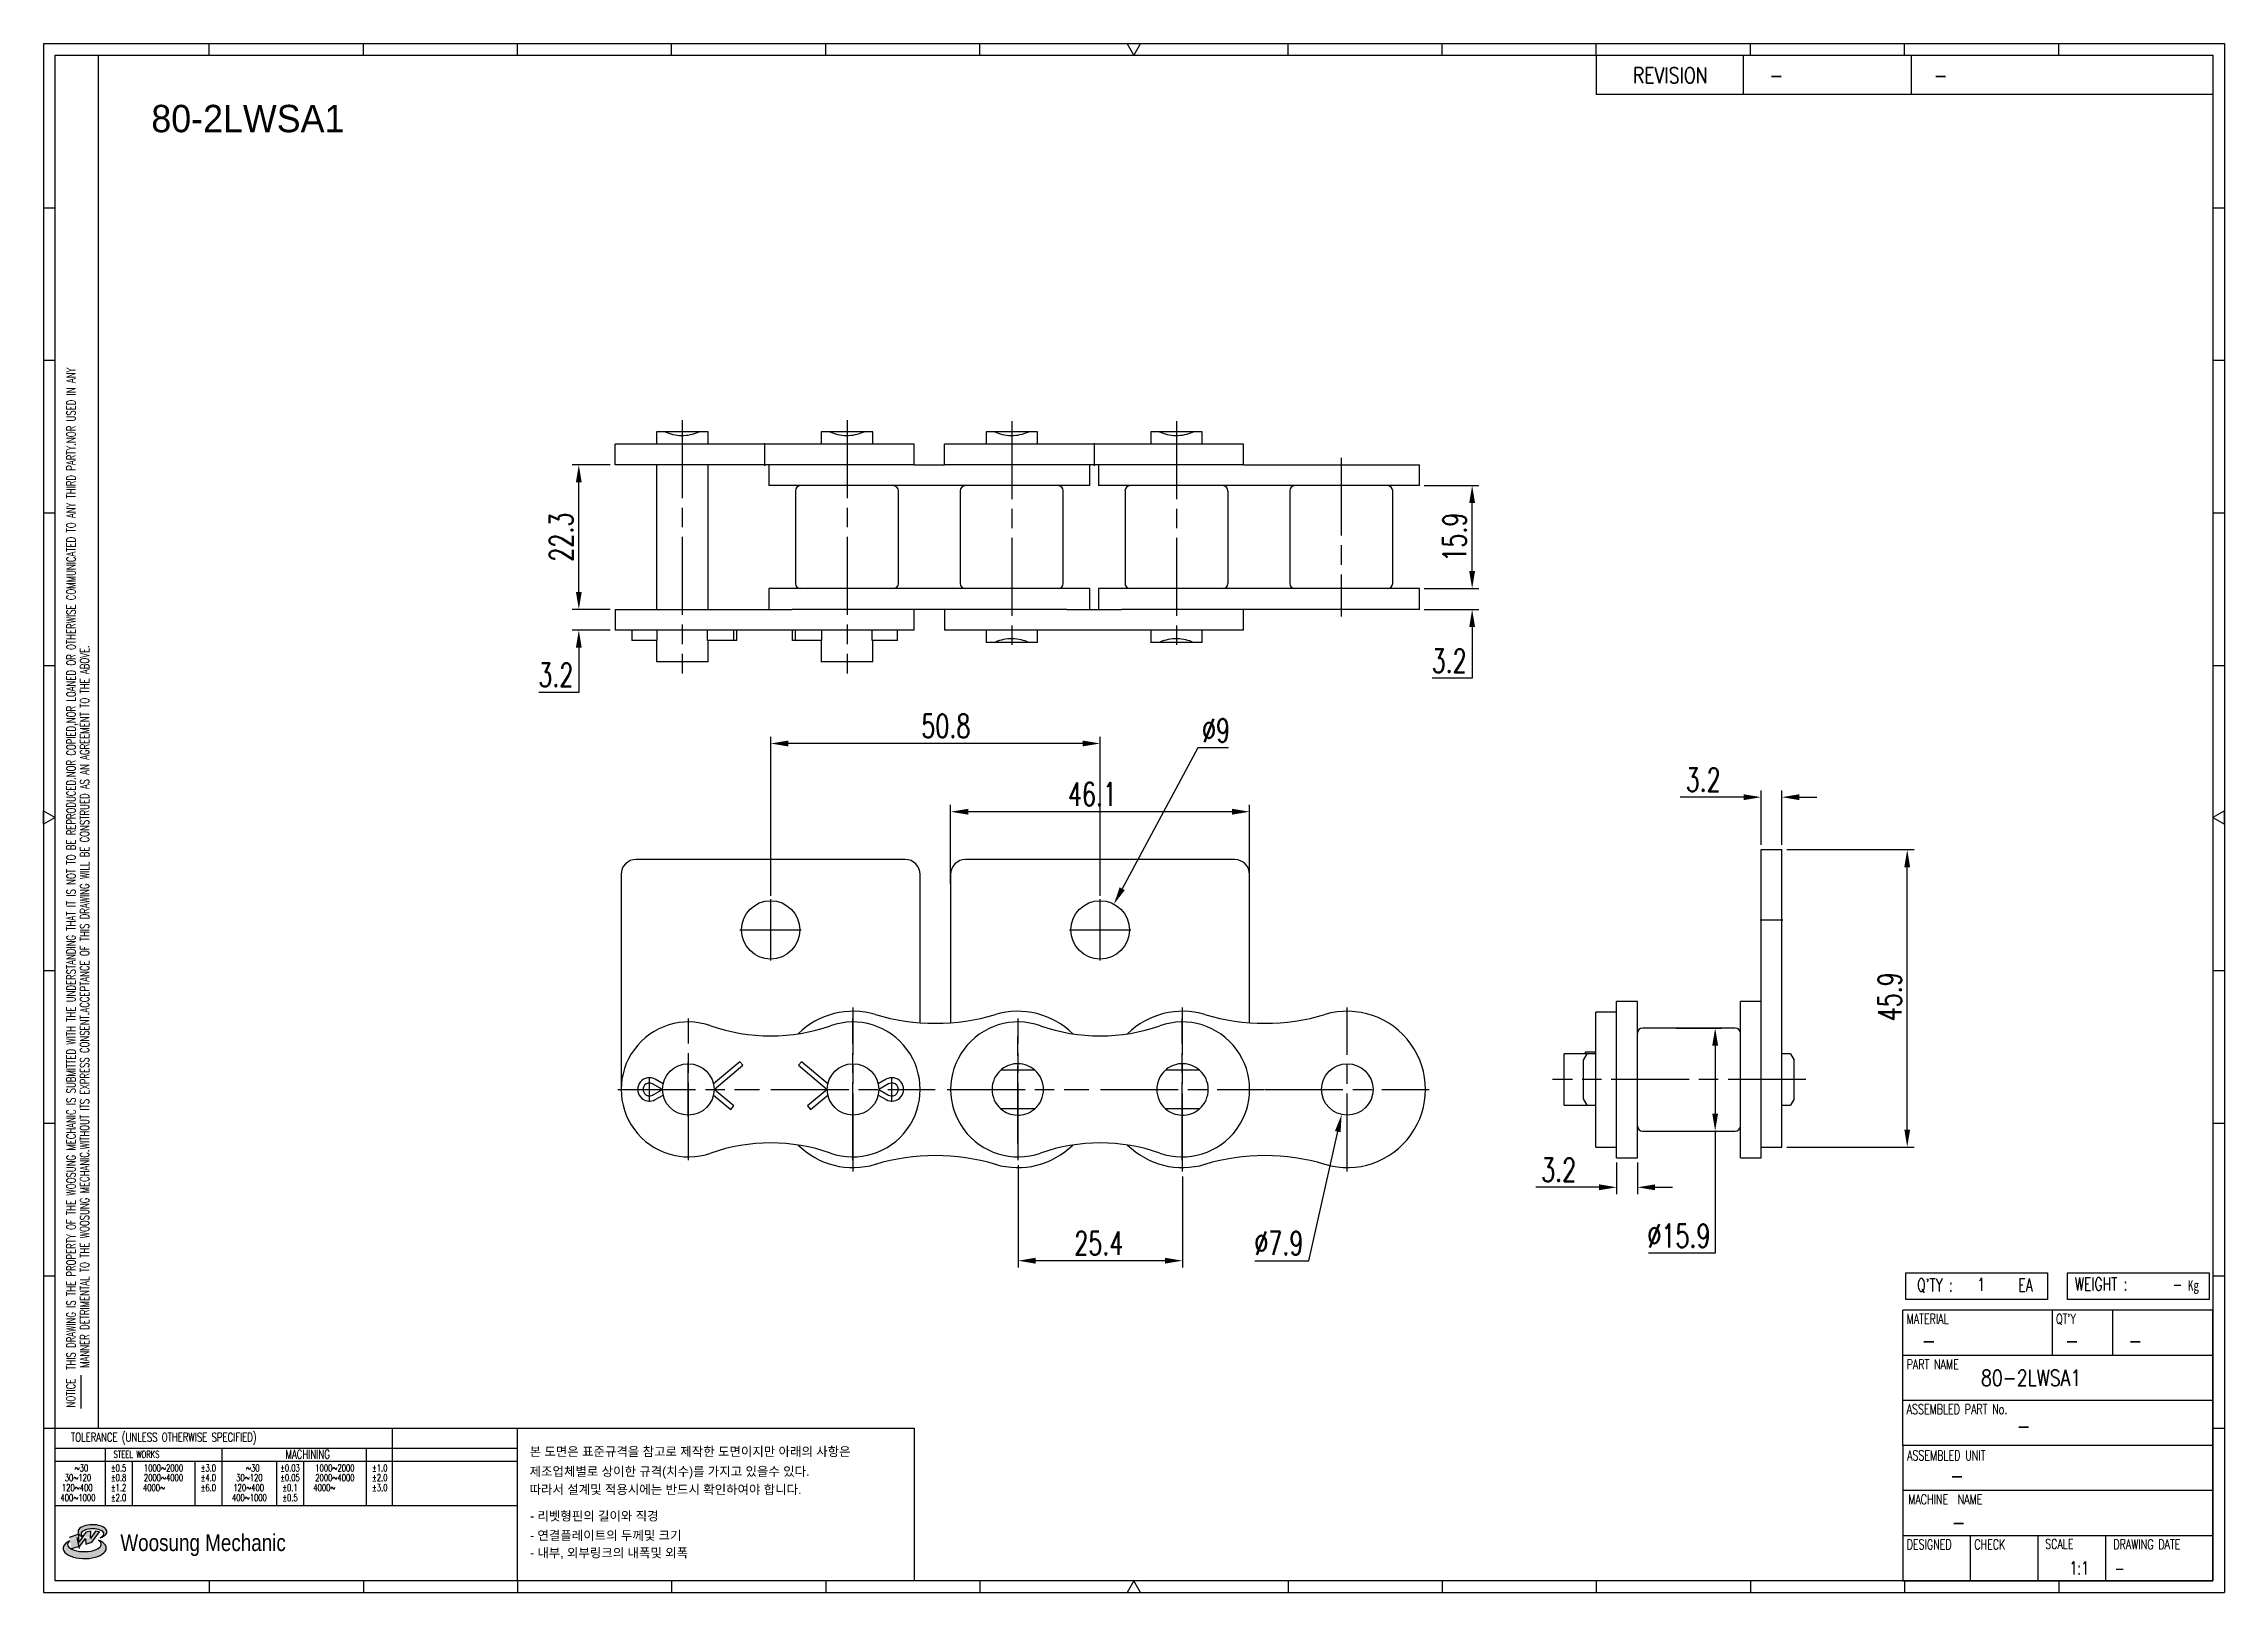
# Model space of a CAD drawing. Header units: millimetres. Extents: x 1209 to 1546, y 59 to 298.
import ezdxf
from ezdxf.enums import TextEntityAlignment as Align

# ---------------------------------------------------------------- set-up
doc = ezdxf.new("R2010")
doc.units = ezdxf.units.MM
doc.linetypes.add('AM_ISO08W050', pattern=[18, 12, -1.5, 3, -1.5])
doc.layers.get('Defpoints').update_dxf_attribs({"color": 80})
doc.layers.add('CL1', color=140, linetype='AM_ISO08W050', lineweight=25)
for name, color, linetype in [('S-DIM', 7, 'Continuous'), ('TITLE', 7, 'Continuous'), ('도면레이아웃', 7, 'Continuous')]:
    doc.layers.add(name, color=color, linetype=linetype)
doc.styles.add('HAN', font='ROMANS.shx', dxfattribs={"width": 0.7, "bigfont": 'whgtxt.shx'})
doc.styles.add('HKD_ST2', font='romans.shx', dxfattribs={"width": 0.7, "height": 4, "bigfont": '@extfont2.shx'})
doc.styles.add('HSG', font='SIMPLEX.shx', dxfattribs={"width": 0.7, "bigfont": 'HSG.shx'})
doc.styles.add('MtXpl_', font='Gulim.ttf')
doc.styles.add('SLDTEXTSTYLE4', font='arial.ttf', dxfattribs={"width": 0.8})
doc.dimstyles.new('AP1.5', dxfattribs={"dimscale": 1.5, "dimtxt": 2.4, "dimasz": 1.8, "dimexe": 0.7, "dimexo": 0.5, "dimgap": 0.6, "dimtad": 1, "dimtoh": 1, "dimdec": 1, "dimrnd": 0.01, "dimzin": 9, "dimdsep": 46, "dimtxsty": 'HSG', "dimcen": 0, "dimclrd": 251, "dimclre": 251, "dimclrt": 60, "dimazin": 2, "dimtp": 1, "dimtm": 1, "dimtfac": 0.5, "dimtdec": 1, "dimtofl": 0, "dimtmove": 0, "dimatfit": 3, "dimfxl": 0, "dimtvp": 1, "dimtolj": 2, "dimlwd": -1, "dimlwe": -1, "dimarcsym": 0})

# ---------------------------------------------------------------- blocks, each defined once
blk = doc.blocks.new('MAST')
at = {"layer": '도면레이아웃'}
h = blk.add_hatch(color=10, dxfattribs=at)
h.paths.add_polyline_path([(1.544, 35.177), (1.554, 34.966), (1.779, 35.034), (2.054, 35.422), (1.908, 35.446), (1.728, 35.167), (1.741, 35.439), (1.547, 35.405), (1.292, 35.041), (1.295, 35.33), (0.943, 35.208), (1.03, 34.8), (1.336, 34.885)])
edge = h.paths.add_edge_path()
edge.add_ellipse((1.795, 35.421), major_axis=(-0.53, 0), ratio=0.487785, start_angle=122.36065, end_angle=403.39574)
edge.add_line((1.411, 35.244), (1.419, 35.261))
edge.add_ellipse((1.798, 35.344), major_axis=(-0.423, 0), ratio=0.444396, start_angle=131.58977, end_angle=386.19408, ccw=False)
edge = h.paths.add_edge_path()
edge.add_ellipse((1.512, 34.815), major_axis=(-0.793, 0), ratio=0.480113, start_angle=314.67633, end_angle=590.85213)
edge.add_ellipse((1.501, 34.958), major_axis=(-0.62, 0), ratio=0.43311, start_angle=331.7024, end_angle=574.42495, ccw=False)
at = {"color": 140}
for p, q in [((0, 90.118), (80.15, 90.118)), ((0, 90.118), (0, 33.191)), ((80.15, 90.118), (80.15, 33.191)), ((57.068, 89.693), (57.068, 88.246)), ((62.47, 89.693), (62.47, 88.246)), ((68.635, 89.693), (68.635, 88.246)), ((79.725, 88.246), (57.068, 88.246)), ((68.449, 43.961), (68.449, 44.936)), ((68.449, 44.936), (73.654, 44.936)), ((73.654, 44.936), (73.654, 43.961)), ((74.39, 43.961), (74.39, 44.936)), ((74.39, 44.936), (79.595, 44.936)), ((79.595, 44.936), (79.595, 43.961)), ((68.336, 38.59), (68.336, 43.563)), ((79.725, 43.563), (68.336, 43.563)), ((73.654, 43.961), (68.449, 43.961)), ((73.827, 43.563), (73.827, 41.905)), ((79.595, 43.961), (74.39, 43.961)), ((76.037, 43.563), (76.037, 41.905)), ((79.725, 38.59), (79.725, 43.563)), ((79.725, 41.905), (68.336, 41.905)), ((79.725, 40.248), (68.336, 40.248)), ((68.336, 38.59), (68.336, 33.616)), ((79.725, 38.59), (68.336, 38.59)), ((79.725, 33.616), (79.725, 38.59)), ((79.725, 36.932), (68.336, 36.932)), ((79.725, 35.274), (68.336, 35.274)), ((70.822, 33.616), (70.822, 35.274)), ((73.309, 33.616), (73.309, 35.274)), ((75.796, 33.616), (75.796, 35.274)), ((0, 33.191), (80.15, 33.191)), ((68.336, 33.616), (79.725, 33.616))]:
    blk.add_line(p, q, dxfattribs=at)
for p, q in [((6.089, 89.693), (6.089, 90.118)), ((11.753, 89.693), (11.753, 90.118)), ((17.418, 89.693), (17.418, 90.118)), ((23.082, 89.693), (23.082, 90.118)), ((28.746, 89.693), (28.746, 90.118)), ((34.411, 89.693), (34.411, 90.118)), ((45.739, 89.693), (45.739, 90.118)), ((51.404, 89.693), (51.404, 90.118)), ((57.068, 89.693), (57.068, 90.118)), ((62.732, 89.693), (62.732, 90.118)), ((68.397, 89.693), (68.397, 90.118)), ((74.061, 89.693), (74.061, 90.118)), ((0, 84.085), (0.425, 84.085)), ((79.725, 84.085), (80.15, 84.085)), ((0, 78.478), (0.425, 78.478)), ((79.725, 78.478), (80.15, 78.478)), ((0, 72.87), (0.425, 72.87)), ((79.725, 72.87), (80.15, 72.87)), ((0, 67.262), (0.425, 67.262)), ((79.725, 67.262), (80.15, 67.262)), ((0, 56.047), (0.425, 56.047)), ((79.725, 56.047), (80.15, 56.047)), ((0, 50.439), (0.425, 50.439)), ((79.725, 50.439), (80.15, 50.439)), ((0, 44.832), (0.425, 44.832)), ((79.725, 44.832), (80.15, 44.832)), ((1.377, 39.947), (1.377, 41.174)), ((0, 39.224), (0.425, 39.224)), ((79.725, 39.224), (80.15, 39.224)), ((6.089, 33.616), (6.089, 33.191)), ((11.753, 33.616), (11.753, 33.191)), ((17.418, 33.616), (17.418, 33.191)), ((23.082, 33.616), (23.082, 33.191)), ((28.746, 33.616), (28.746, 33.191)), ((34.411, 33.616), (34.411, 33.191)), ((45.739, 33.616), (45.739, 33.191)), ((51.404, 33.616), (51.404, 33.191)), ((57.068, 33.616), (57.068, 33.191)), ((62.732, 33.616), (62.732, 33.191)), ((68.397, 33.616), (68.397, 33.191)), ((74.061, 33.616), (74.061, 33.191))]:
    blk.add_line(p, q)
at = {"color": 2}
for p, q in [((2.017, 39.224), (2.017, 89.693)), ((0.425, 39.224), (17.418, 39.224)), ((0.425, 38.487), (17.418, 38.487)), ((2.257, 38.487), (2.257, 36.382)), ((6.557, 38.5), (6.557, 36.382)), ((11.857, 38.487), (11.857, 36.382)), ((12.816, 39.224), (12.816, 36.382)), ((17.418, 33.616), (17.418, 39.224)), ((0.425, 38.012), (17.418, 38.012)), ((3.257, 38.012), (3.257, 36.382)), ((5.557, 38.012), (5.557, 36.382)), ((8.557, 38.012), (8.557, 36.382)), ((9.557, 38.026), (9.557, 36.382)), ((0.425, 36.382), (17.418, 36.382))]:
    blk.add_line(p, q, dxfattribs=at)
for points in [[(40.075, 89.693), (39.83, 90.118), (40.32, 90.118)], [(0.425, 61.679), (0, 61.433), (0, 61.924)], [(79.725, 61.679), (80.15, 61.433), (80.15, 61.924)], [(40.075, 33.616), (39.83, 33.191), (40.32, 33.191)]]:
    blk.add_lwpolyline(points, close=True)
at = {"color": 140}
blk.add_lwpolyline([(0.425, 89.693), (79.725, 89.693), (79.725, 33.616), (0.425, 33.616)], close=True, dxfattribs=at)
at = {"layer": '도면레이아웃'}
for p, q in [((1.295, 35.33), (0.943, 35.208)), ((1.547, 35.405), (1.292, 35.041)), ((1.292, 35.041), (1.295, 35.33)), ((1.741, 35.439), (1.547, 35.405)), ((1.908, 35.446), (1.728, 35.167)), ((1.728, 35.167), (1.741, 35.439)), ((1.779, 35.034), (2.054, 35.422)), ((2.054, 35.422), (1.908, 35.446)), ((1.03, 34.8), (1.336, 34.885)), ((1.224, 35.208), (1.311, 34.8)), ((1.224, 35.208), (1.224, 35.208)), ((1.336, 34.885), (1.544, 35.177)), ((1.419, 35.261), (1.411, 35.244)), ((1.544, 35.177), (1.554, 34.966)), ((1.554, 34.966), (1.779, 35.034))]:
    blk.add_line(p, q, dxfattribs=at)
for centre, major_axis, ratio, start_param, end_param in [((1.795, 35.421), (-0.53, 0), 0.487785, 2.135596, 7.040584), ((1.798, 35.344), (-0.423, 0), 0.444396, 2.296675, 6.740358), ((1.512, 34.815), (-0.793, 0), 0.480113, 5.492138, 10.312315), ((1.501, 34.958), (-0.62, 0), 0.43311, 5.789299, 10.025607)]:
    blk.add_ellipse(centre, major_axis=major_axis, ratio=ratio, start_param=start_param, end_param=end_param, dxfattribs=at)
for s, height, style, width, p in [('REVISION', 0.5806, 'HAN', 0.8, (58.415, 88.664)), ('-', 0.581, 'HAN', 0.8, (63.426, 88.664)), ('-', 0.581, 'HAN', 0.8, (69.468, 88.664)), ("Q'TY : ", 0.4746, 'HKD_ST2', 0.7, (68.857, 44.253)), ('1', 0.475, 'HKD_ST2', 0.7, (71.071, 44.275)), ('EA', 0.4746, 'HKD_ST2', 0.7, (72.578, 44.253)), ('WEIGHT : ', 0.4746, 'HKD_ST2', 0.7, (74.65, 44.286)), ('-', 0.581, 'HAN', 0.8, (69.029, 42.157)), ('-', 0.581, 'HAN', 0.8, (74.289, 42.157)), ('-', 0.581, 'HAN', 0.8, (76.623, 42.157)), ('-', 0.581, 'HAN', 0.8, (72.515, 39.013)), ('-', 0.581, 'HAN', 0.8, (70.067, 37.189)), ('-', 0.581, 'HAN', 0.8, (70.126, 35.48)), ('1:1', 0.4746, 'HKD_ST2', 0.7, (74.458, 33.848)), ('-', 0.475, 'HKD_ST2', 0.7, (76.112, 33.837))]:
    blk.add_text(s, height=height, dxfattribs=dict(style=style, width=width)).set_placement(p)
at = {"color": 6, "style": 'HKD_ST2', "width": 0.7}
for s, p in [(' THIS DRAWING IS THE PROPERTY OF THE WOOSUNG MECHANIC IS SUBMITTED WITH THE UNDERSTANDING THAT IT IS NOT TO BE REPRODUCED.NOR COPIED,NOR LOANED OR OTHERWISE COMMUNICATED TO ANY THIRD PARTY.NOR USED IN ANY', (1.173, 41.217)), ('MANNER DETRIMENTAL TO THE WOOSUNG MECHANIC.WITHOUT ITS EXPRESS CONSENT.ACCEPTANCE OF THIS DRAWING WILL BE CONSTRUED AS AN AGREEMENT TO THE ABOVE.', (1.672, 41.447))]:
    blk.add_text(s, height=0.326266, rotation=90, dxfattribs=at).set_placement(p)
at = {"style": 'HKD_ST2', "width": 0.7}
blk.add_text('-', height=0.475, dxfattribs=at).set_placement((78.613, 44.286), align=Align.RIGHT)
at = {"color": 254, "style": 'HKD_ST2', "width": 0.7}
for s, height, p in [('MATERIAL', 0.3651, (68.474, 43.425)), ("QT'Y", 0.3651, (73.965, 43.425)), ('PART NAME', 0.3651, (68.474, 41.756)), ('ASSEMBLED PART No.', 0.36511, (68.474, 40.109)), ('ASSEMBLED UNIT', 0.36511, (68.49, 38.408)), ('MACHINE  NAME', 0.36511, (68.532, 36.794)), ('DESIGNED', 0.3651, (68.474, 35.136)), ('CHECK', 0.3651, (70.961, 35.136)), ('SCALE', 0.3651, (73.566, 35.153)), ('DRAWING DATE', 0.36511, (76.071, 35.141))]:
    blk.add_text(s, height=height, dxfattribs=at).set_placement(p, align=Align.TOP_LEFT)
at = {"style": 'HKD_ST2', "width": 0.7}
blk.add_text('NOTICE', height=0.3263, rotation=90, dxfattribs=at).set_placement((1.163, 39.988))
blk.add_text('TOLERANCE (UNLESS OTHERWISE SPECIFIED)', height=0.32627, dxfattribs=at).set_placement((4.417, 38.896), align=Align.MIDDLE_CENTER)
at = {"color": 4, "style": 'HKD_ST2', "width": 0.7}
for s, height, p in [('%%12630', 0.261, (1.389, 37.762)), ('1000%%1262000', 0.26101, (4.407, 37.762)), ('%%12630', 0.261, (7.689, 37.762)), ('1000%%1262000', 0.26101, (10.707, 37.762)), ('120%%126400', 0.26101, (1.237, 37.045)), ('30%%126120', 0.261, (1.263, 37.411)), ('4000%%126', 0.261, (4.061, 37.045)), ('2000%%1264000', 0.26101, (4.407, 37.411)), ('120%%126400', 0.26101, (7.537, 37.045)), ('30%%126120', 0.261, (7.563, 37.411)), ('4000%%126', 0.261, (10.321, 37.045)), ('2000%%1264000', 0.26101, (10.707, 37.411)), ('400%%1261000', 0.26101, (1.263, 36.67)), ('400%%1261000', 0.26101, (7.563, 36.67))]:
    blk.add_text(s, height=height, dxfattribs=at).set_placement(p, align=Align.MIDDLE_CENTER)
for s, height, p in [('%%P0.5', 0.261, (2.757, 37.762)), ('STEEL WORKS', 0.26101, (3.416, 38.268)), ('%%P3.0', 0.261, (6.057, 37.762)), ('%%P0.03', 0.261, (9.057, 37.762)), ('MACHINING', 0.3263, (9.707, 38.27)), ('%%P1.0', 0.261, (12.357, 37.762)), ('%%P0.8', 0.261, (2.757, 37.411)), ('%%P1.2', 0.261, (2.757, 37.045)), ('%%P4.0', 0.261, (6.057, 37.411)), ('%%P6.0', 0.261, (6.057, 37.045)), ('%%P0.05', 0.261, (9.057, 37.411)), ('%%P0.1', 0.261, (9.057, 37.045)), ('%%P2.0', 0.261, (12.357, 37.411)), ('%%P3.0', 0.261, (12.357, 37.045)), ('%%P2.0', 0.261, (2.757, 36.67)), ('%%P0.5', 0.261, (9.057, 36.67))]:
    blk.add_text(s, height=height, dxfattribs=at).set_placement(p, align=Align.MIDDLE)
at = {"color": 1, "style": 'SLDTEXTSTYLE4', "width": 0.8}
blk.add_text('Woosung Mechanic', height=0.61957, dxfattribs=at).set_placement((2.822, 34.711))
at = {"layer": 'TITLE', "width": 0.8}
blk.add_text('Kg', height=0.3789, dxfattribs=at).set_placement((78.807, 44.286))
blk = doc.blocks.new('*D2')
at = {"layer": 'Defpoints', "color": 0, "transparency": 16777216}
for p in [(1421.6, 213.53), (1429.73, 213.53), (1421.6, 210.33)]:
    blk.add_point(p, dxfattribs=at)
at = {"layer": 'S-DIM', "color": 251, "linetype": 'ByBlock', "transparency": 16777216}
for p, q in [((1429.73, 216.23), (1429.73, 218.93)), ((1422.35, 213.53), (1430.78, 213.53)), ((1422.35, 210.33), (1430.78, 210.33)), ((1429.73, 207.63), (1429.73, 199.7)), ((1429.73, 199.7), (1423.55, 199.7))]:
    blk.add_line(p, q, dxfattribs=at)
at = {"layer": 'S-DIM', "color": 251, "transparency": 16777216}
for points in [[(1429.28, 216.23), (1430.18, 216.23), (1429.73, 213.53)], [(1429.28, 207.63), (1430.18, 207.63), (1429.73, 210.33)]]:
    blk.add_solid(points, dxfattribs=at)
at = {"layer": 'S-DIM', "color": 60, "transparency": 16777216, "insert": (1426.19, 202.4), "char_height": 3.6, "attachment_point": 5, "style": 'HSG'}
blk.add_mtext('\\A2;3.2', dxfattribs=at)
blk = doc.blocks.new('*D3')
at = {"layer": 'Defpoints', "color": 0, "transparency": 16777216}
for p in [(1421.6, 229.41), (1429.73, 229.41), (1421.6, 213.53)]:
    blk.add_point(p, dxfattribs=at)
at = {"layer": 'S-DIM', "color": 251, "linetype": 'ByBlock', "transparency": 16777216}
for p, q in [((1422.35, 229.41), (1430.78, 229.41)), ((1429.73, 216.23), (1429.73, 226.71)), ((1422.35, 213.53), (1430.78, 213.53))]:
    blk.add_line(p, q, dxfattribs=at)
at = {"layer": 'S-DIM', "color": 251, "transparency": 16777216}
for points in [[(1429.28, 226.71), (1430.18, 226.71), (1429.73, 229.41)], [(1429.28, 216.23), (1430.18, 216.23), (1429.73, 213.53)]]:
    blk.add_solid(points, dxfattribs=at)
at = {"layer": 'S-DIM', "color": 60, "transparency": 16777216, "insert": (1427.03, 221.47), "char_height": 3.6, "attachment_point": 5, "rotation": 90, "style": 'HSG'}
blk.add_mtext('\\A2;15.9', dxfattribs=at)
blk = doc.blocks.new('*D4')
at = {"layer": 'Defpoints', "color": 0, "transparency": 16777216}
for p in [(1292, 210.33), (1297.6, 210.33), (1297.6, 207.13)]:
    blk.add_point(p, dxfattribs=at)
at = {"layer": 'S-DIM', "color": 251, "linetype": 'ByBlock', "transparency": 16777216}
for p, q in [((1292, 213.03), (1292, 215.73)), ((1296.85, 210.33), (1290.95, 210.33)), ((1296.85, 207.13), (1290.95, 207.13)), ((1292, 204.43), (1292, 197.52)), ((1292, 197.52), (1285.82, 197.52))]:
    blk.add_line(p, q, dxfattribs=at)
at = {"layer": 'S-DIM', "color": 251, "transparency": 16777216}
for points in [[(1291.55, 213.03), (1292.45, 213.03), (1292, 210.33)], [(1291.55, 204.43), (1292.45, 204.43), (1292, 207.13)]]:
    blk.add_solid(points, dxfattribs=at)
at = {"layer": 'S-DIM', "color": 60, "transparency": 16777216, "insert": (1288.46, 200.22), "char_height": 3.6, "attachment_point": 5, "style": 'HSG'}
blk.add_mtext('\\A2;3.2', dxfattribs=at)
blk = doc.blocks.new('*D5')
at = {"layer": 'Defpoints', "color": 0, "transparency": 16777216}
for p in [(1292, 232.61), (1297.6, 232.61), (1297.6, 210.33)]:
    blk.add_point(p, dxfattribs=at)
at = {"layer": 'S-DIM', "color": 251, "linetype": 'ByBlock', "transparency": 16777216}
for p, q in [((1296.85, 232.61), (1290.95, 232.61)), ((1292, 213.03), (1292, 229.91)), ((1296.85, 210.33), (1290.95, 210.33))]:
    blk.add_line(p, q, dxfattribs=at)
at = {"layer": 'S-DIM', "color": 251, "transparency": 16777216}
for points in [[(1291.55, 229.91), (1292.45, 229.91), (1292, 232.61)], [(1291.55, 213.03), (1292.45, 213.03), (1292, 210.33)]]:
    blk.add_solid(points, dxfattribs=at)
at = {"layer": 'S-DIM', "color": 60, "transparency": 16777216, "insert": (1289.3, 221.47), "char_height": 3.6, "attachment_point": 5, "rotation": 90, "style": 'HSG'}
blk.add_mtext('\\A2;22.3', dxfattribs=at)
blk = doc.blocks.new('*D6')
at = {"layer": 'Defpoints', "color": 0, "transparency": 16777216}
for p in [(1359.73, 125.39), (1385.08, 123.66), (1359.73, 109.9)]:
    blk.add_point(p, dxfattribs=at)
at = {"layer": 'S-DIM', "color": 251, "linetype": 'ByBlock', "transparency": 16777216}
for p, q in [((1359.73, 124.64), (1359.73, 108.85)), ((1385.08, 122.91), (1385.08, 108.85)), ((1382.38, 109.9), (1362.43, 109.9))]:
    blk.add_line(p, q, dxfattribs=at)
at = {"layer": 'S-DIM', "color": 251, "transparency": 16777216}
for points in [[(1362.43, 110.35), (1362.43, 109.45), (1359.73, 109.9)], [(1382.38, 110.35), (1382.38, 109.45), (1385.08, 109.9)]]:
    blk.add_solid(points, dxfattribs=at)
at = {"layer": 'S-DIM', "color": 60, "transparency": 16777216, "insert": (1372.17, 112.6), "char_height": 3.6, "attachment_point": 5, "style": 'HSG'}
blk.add_mtext('\\A2;25.4', dxfattribs=at)
blk = doc.blocks.new('*D7')
at = {"layer": 'Defpoints', "color": 0, "transparency": 16777216}
for p in [(1411.35, 140.19), (1409.61, 132.44)]:
    blk.add_point(p, dxfattribs=at)
at = {"layer": 'S-DIM', "color": 251, "linetype": 'ByBlock', "transparency": 16777216}
for p, q in [((1404.55, 109.9), (1409.01, 129.8)), ((1396.21, 109.9), (1404.55, 109.9))]:
    blk.add_line(p, q, dxfattribs=at)
at = {"layer": 'S-DIM', "color": 251, "transparency": 16777216}
blk.add_solid([(1408.58, 129.9), (1409.45, 129.71), (1409.61, 132.44)], dxfattribs=at)
at = {"layer": 'S-DIM', "color": 60, "transparency": 16777216, "insert": (1399.93, 112.6), "char_height": 3.6, "attachment_point": 5, "style": 'HSG'}
blk.add_mtext('\\A2;∅7.9', dxfattribs=at)
blk = doc.blocks.new('*D8')
at = {"layer": 'Defpoints', "color": 0, "transparency": 16777216}
for p in [(1349.33, 179.13), (1395.43, 168.29), (1349.33, 167.23)]:
    blk.add_point(p, dxfattribs=at)
at = {"layer": 'S-DIM', "color": 251, "linetype": 'ByBlock', "transparency": 16777216}
for p, q in [((1349.33, 167.98), (1349.33, 180.18)), ((1392.73, 179.13), (1352.03, 179.13)), ((1395.43, 169.04), (1395.43, 180.18))]:
    blk.add_line(p, q, dxfattribs=at)
at = {"layer": 'S-DIM', "color": 251, "transparency": 16777216}
for points in [[(1352.03, 179.58), (1352.03, 178.68), (1349.33, 179.13)], [(1392.73, 179.58), (1392.73, 178.68), (1395.43, 179.13)]]:
    blk.add_solid(points, dxfattribs=at)
at = {"layer": 'S-DIM', "color": 60, "transparency": 16777216, "insert": (1371.19, 181.83), "char_height": 3.6, "attachment_point": 5, "style": 'HSG'}
blk.add_mtext('\\A2;46.1', dxfattribs=at)
blk = doc.blocks.new('*D9')
at = {"layer": 'Defpoints', "color": 0, "transparency": 16777216}
for p in [(1321.58, 189.65), (1321.58, 165.41), (1372.38, 165.41)]:
    blk.add_point(p, dxfattribs=at)
at = {"layer": 'S-DIM', "color": 251, "linetype": 'ByBlock', "transparency": 16777216}
for p, q in [((1321.58, 166.16), (1321.58, 190.7)), ((1369.68, 189.65), (1324.28, 189.65)), ((1372.38, 166.16), (1372.38, 190.7))]:
    blk.add_line(p, q, dxfattribs=at)
at = {"layer": 'S-DIM', "color": 251, "transparency": 16777216}
for points in [[(1324.28, 190.1), (1324.28, 189.2), (1321.58, 189.65)], [(1369.68, 190.1), (1369.68, 189.2), (1372.38, 189.65)]]:
    blk.add_solid(points, dxfattribs=at)
at = {"layer": 'S-DIM', "color": 60, "transparency": 16777216, "insert": (1348.6, 192.35), "char_height": 3.6, "attachment_point": 5, "style": 'HSG'}
blk.add_mtext('\\A2;50.8', dxfattribs=at)
blk = doc.blocks.new('*D10')
at = {"layer": 'Defpoints', "color": 0, "transparency": 16777216}
for p in [(1374.5, 164.88), (1370.25, 156.95)]:
    blk.add_point(p, dxfattribs=at)
at = {"layer": 'S-DIM', "color": 251, "linetype": 'ByBlock', "transparency": 16777216}
for p, q in [((1387.43, 188.97), (1375.78, 167.26)), ((1392.17, 188.97), (1387.43, 188.97))]:
    blk.add_line(p, q, dxfattribs=at)
at = {"layer": 'S-DIM', "color": 251, "transparency": 16777216}
blk.add_solid([(1375.38, 167.47), (1376.18, 167.04), (1374.5, 164.88)], dxfattribs=at)
at = {"layer": 'S-DIM', "color": 60, "transparency": 16777216, "insert": (1390.25, 191.67), "char_height": 3.6, "attachment_point": 5, "style": 'HSG'}
blk.add_mtext('\\A2;∅9', dxfattribs=at)
blk = doc.blocks.new('*D11')
at = {"layer": 'Defpoints', "color": 0, "transparency": 16777216}
for p in [(1452.01, 125.78), (1455.21, 125.78), (1452.01, 121.22)]:
    blk.add_point(p, dxfattribs=at)
at = {"layer": 'S-DIM', "color": 251, "linetype": 'ByBlock', "transparency": 16777216}
for p, q in [((1452.01, 125.03), (1452.01, 120.17)), ((1455.21, 125.03), (1455.21, 120.17)), ((1449.31, 121.22), (1439.53, 121.22)), ((1457.91, 121.22), (1460.61, 121.22))]:
    blk.add_line(p, q, dxfattribs=at)
at = {"layer": 'S-DIM', "color": 251, "transparency": 16777216}
for points in [[(1449.31, 121.67), (1449.31, 120.77), (1452.01, 121.22)], [(1457.91, 121.67), (1457.91, 120.77), (1455.21, 121.22)]]:
    blk.add_solid(points, dxfattribs=at)
at = {"layer": 'S-DIM', "color": 60, "transparency": 16777216, "insert": (1443.07, 123.92), "char_height": 3.6, "attachment_point": 5, "style": 'HSG'}
blk.add_mtext('\\A2;3.2', dxfattribs=at)
blk = doc.blocks.new('*D12')
at = {"layer": 'Defpoints', "color": 0, "transparency": 16777216}
for p in [(1460.44, 145.77), (1460.44, 129.89), (1467.2, 129.89)]:
    blk.add_point(p, dxfattribs=at)
at = {"layer": 'S-DIM', "color": 251, "linetype": 'ByBlock', "transparency": 16777216}
for p, q in [((1461.19, 145.77), (1468.25, 145.77)), ((1467.2, 143.07), (1467.2, 132.59)), ((1461.19, 129.89), (1468.25, 129.89)), ((1467.2, 129.89), (1467.2, 111.06)), ((1467.2, 111.06), (1456.94, 111.06))]:
    blk.add_line(p, q, dxfattribs=at)
at = {"layer": 'S-DIM', "color": 251, "transparency": 16777216}
for points in [[(1466.75, 143.07), (1467.65, 143.07), (1467.2, 145.77)], [(1466.75, 132.59), (1467.65, 132.59), (1467.2, 129.89)]]:
    blk.add_solid(points, dxfattribs=at)
at = {"layer": 'S-DIM', "color": 60, "transparency": 16777216, "insert": (1461.62, 113.76), "char_height": 3.6, "attachment_point": 5, "style": 'HSG'}
blk.add_mtext('\\A2;%%c15.9', dxfattribs=at)
blk = doc.blocks.new('*D13')
at = {"layer": 'Defpoints', "color": 0, "transparency": 16777216}
for p in [(1477.49, 173.28), (1496.81, 173.28), (1477.49, 127.43)]:
    blk.add_point(p, dxfattribs=at)
at = {"layer": 'S-DIM', "color": 251, "linetype": 'ByBlock', "transparency": 16777216}
for p, q in [((1478.24, 173.28), (1497.86, 173.28)), ((1496.81, 130.13), (1496.81, 170.58)), ((1478.24, 127.43), (1497.86, 127.43))]:
    blk.add_line(p, q, dxfattribs=at)
at = {"layer": 'S-DIM', "color": 251, "transparency": 16777216}
for points in [[(1496.36, 170.58), (1497.26, 170.58), (1496.81, 173.28)], [(1496.36, 130.13), (1497.26, 130.13), (1496.81, 127.43)]]:
    blk.add_solid(points, dxfattribs=at)
at = {"layer": 'S-DIM', "color": 60, "transparency": 16777216, "insert": (1494.11, 150.6), "char_height": 3.6, "attachment_point": 5, "rotation": 90, "style": 'HSG'}
blk.add_mtext('\\A2;45.9', dxfattribs=at)
blk = doc.blocks.new('*D14')
at = {"layer": 'Defpoints', "color": 0, "transparency": 16777216}
for p in [(1477.49, 181.37), (1474.29, 173.28), (1477.49, 173.28)]:
    blk.add_point(p, dxfattribs=at)
at = {"layer": 'S-DIM', "color": 251, "linetype": 'ByBlock', "transparency": 16777216}
for p, q in [((1474.29, 174.03), (1474.29, 182.42)), ((1477.49, 174.03), (1477.49, 182.42)), ((1471.59, 181.37), (1461.81, 181.37)), ((1480.19, 181.37), (1482.89, 181.37))]:
    blk.add_line(p, q, dxfattribs=at)
at = {"layer": 'S-DIM', "color": 251, "transparency": 16777216}
for points in [[(1471.59, 181.82), (1471.59, 180.92), (1474.29, 181.37)], [(1480.19, 181.82), (1480.19, 180.92), (1477.49, 181.37)]]:
    blk.add_solid(points, dxfattribs=at)
at = {"layer": 'S-DIM', "color": 60, "transparency": 16777216, "insert": (1465.35, 184.07), "char_height": 3.6, "attachment_point": 5, "style": 'HSG'}
blk.add_mtext('\\A2;3.2', dxfattribs=at)

msp = doc.modelspace()

# ---------------------------------------------------------------- linework, layer by layer
for p, q in [((1343.7, 235.81), (1297.6, 235.81)), ((1297.6, 232.61), (1297.6, 235.81)), ((1303.98, 237.72), (1303.98, 235.81)), ((1311.92, 237.72), (1303.98, 237.72)), ((1311.92, 235.81), (1311.92, 237.72)), ((1329.38, 237.72), (1329.38, 235.81)), ((1337.32, 237.72), (1329.38, 237.72)), ((1337.32, 235.81), (1337.32, 237.72)), ((1343.7, 232.61), (1343.7, 235.81)), ((1394.5, 235.81), (1348.4, 235.81)), ((1348.4, 232.61), (1348.4, 235.81)), ((1354.78, 237.72), (1354.78, 235.81)), ((1362.72, 237.72), (1354.78, 237.72)), ((1362.72, 235.81), (1362.72, 237.72)), ((1380.18, 237.72), (1380.18, 235.81)), ((1388.12, 237.72), (1380.18, 237.72)), ((1388.12, 235.81), (1388.12, 237.72)), ((1394.5, 232.61), (1394.5, 235.81)), ((1343.7, 232.61), (1297.6, 232.61)), ((1303.98, 232.61), (1303.98, 210.33)), ((1311.92, 210.33), (1311.92, 232.61)), ((1321.3, 232.61), (1321.3, 229.41)), ((1343.7, 232.61), (1348.4, 232.61)), ((1394.5, 232.61), (1348.4, 232.61)), ((1370.8, 229.41), (1370.8, 232.61)), ((1372.1, 232.61), (1372.1, 229.41)), ((1394.5, 232.61), (1421.6, 232.61)), ((1421.6, 229.41), (1421.6, 232.61)), ((1370.8, 229.41), (1321.3, 229.41)), ((1421.6, 229.41), (1372.1, 229.41)), ((1325.41, 228.62), (1325.41, 214.32)), ((1341.29, 214.32), (1341.29, 228.62)), ((1350.81, 228.62), (1350.81, 214.32)), ((1366.69, 214.32), (1366.69, 228.62)), ((1376.21, 228.62), (1376.21, 214.32)), ((1392.09, 214.32), (1392.09, 228.62)), ((1401.61, 228.62), (1401.61, 214.32)), ((1417.49, 214.32), (1417.49, 228.62)), ((1321.3, 213.53), (1321.3, 210.33)), ((1370.8, 213.53), (1321.3, 213.53)), ((1370.8, 210.33), (1370.8, 213.53)), ((1372.1, 213.53), (1372.1, 210.33)), ((1421.6, 213.53), (1372.1, 213.53)), ((1421.6, 210.33), (1421.6, 213.53)), ((1297.6, 210.33), (1324.88, 210.33)), ((1297.6, 210.33), (1297.6, 207.13)), ((1367.22, 210.33), (1324.88, 210.33)), ((1343.7, 207.13), (1343.7, 210.33)), ((1348.4, 210.33), (1348.4, 207.13)), ((1367.22, 210.33), (1375.68, 210.33)), ((1421.6, 210.33), (1375.68, 210.33)), ((1394.5, 207.13), (1394.5, 210.33)), ((1343.7, 207.13), (1297.6, 207.13)), ((1300.16, 207.13), (1300.16, 205.53)), ((1304.07, 205.53), (1300.16, 205.53)), ((1303.98, 205.53), (1303.98, 202.22)), ((1304.07, 205.53), (1304.07, 207.13)), ((1311.82, 205.53), (1311.82, 207.13)), ((1316.35, 205.53), (1311.82, 205.53)), ((1311.92, 202.22), (1311.92, 205.53)), ((1315.89, 205.53), (1315.89, 207.13)), ((1316.35, 205.53), (1316.35, 207.13)), ((1324.95, 205.53), (1324.95, 207.13)), ((1329.47, 205.53), (1324.95, 205.53)), ((1325.41, 205.53), (1325.41, 207.13)), ((1329.38, 205.53), (1329.38, 202.22)), ((1329.47, 205.53), (1329.47, 207.13)), ((1337.22, 205.53), (1337.22, 207.13)), ((1341.14, 205.53), (1337.22, 205.53)), ((1337.32, 202.22), (1337.32, 205.53)), ((1341.14, 205.53), (1341.14, 207.13)), ((1394.5, 207.13), (1348.4, 207.13)), ((1354.78, 207.13), (1354.78, 205.22)), ((1362.72, 205.22), (1354.78, 205.22)), ((1362.72, 205.22), (1362.72, 207.13)), ((1380.18, 207.13), (1380.18, 205.22)), ((1388.12, 205.22), (1380.18, 205.22)), ((1388.12, 205.22), (1388.12, 207.13)), ((1311.92, 202.22), (1303.98, 202.22)), ((1337.32, 202.22), (1329.38, 202.22)), ((1342.32, 171.76), (1300.83, 171.76)), ((1393.12, 171.76), (1351.63, 171.76)), ((1474.29, 149.88), (1474.29, 173.28)), ((1474.29, 173.28), (1477.49, 173.28)), ((1477.49, 127.43), (1477.49, 173.28)), ((1298.53, 169.46), (1298.53, 136.31)), ((1344.63, 146.59), (1344.63, 169.46)), ((1349.33, 169.46), (1349.33, 146.59)), ((1395.43, 146.59), (1395.43, 169.46)), ((1452.01, 148.23), (1448.81, 148.23)), ((1448.81, 127.43), (1448.81, 148.23)), ((1455.21, 149.88), (1452.01, 149.88)), ((1452.01, 125.78), (1452.01, 149.88)), ((1455.21, 125.78), (1455.21, 149.88)), ((1474.29, 149.88), (1471.09, 149.88)), ((1471.09, 125.78), (1471.09, 149.88)), ((1474.29, 125.78), (1474.29, 149.88)), ((1470.3, 145.77), (1456.01, 145.77)), ((1443.9, 133.86), (1443.9, 141.8)), ((1447.48, 141.8), (1443.9, 141.8)), ((1446.9, 140.81), (1447.48, 141.8)), ((1447.21, 142.1), (1448.81, 142.1)), ((1447.21, 141.8), (1447.21, 142.1)), ((1448.81, 141.8), (1447.48, 141.8)), ((1478.83, 141.8), (1477.49, 141.8)), ((1478.83, 141.8), (1479.4, 140.81)), ((1305, 137.17), (1303.78, 137.87)), ((1316.82, 140.58), (1312.75, 137.17)), ((1312.85, 136.31), (1317.28, 140.03)), ((1317.28, 140.03), (1316.82, 140.58)), ((1326.34, 140.58), (1325.88, 140.03)), ((1325.88, 140.03), (1330.31, 136.31)), ((1330.4, 137.17), (1326.34, 140.58)), ((1339.37, 137.87), (1338.15, 137.17)), ((1362.3, 139.29), (1357.05, 139.29)), ((1387.7, 139.29), (1382.45, 139.29)), ((1446.9, 134.85), (1446.9, 140.81)), ((1479.4, 134.85), (1479.4, 140.81)), ((1304.88, 136.31), (1303.38, 137.18)), ((1303.38, 135.45), (1304.88, 136.31)), ((1303.78, 134.75), (1305, 135.45)), ((1312.75, 135.45), (1315.42, 133.21)), ((1315.88, 133.76), (1312.85, 136.31)), ((1330.31, 136.31), (1327.27, 133.76)), ((1327.73, 133.21), (1330.4, 135.45)), ((1338.15, 135.45), (1339.37, 134.75)), ((1339.77, 137.18), (1338.27, 136.31)), ((1338.27, 136.31), (1339.77, 135.45)), ((1447.48, 133.86), (1446.9, 134.85)), ((1479.4, 134.85), (1478.83, 133.86)), ((1315.42, 133.21), (1315.88, 133.76)), ((1327.27, 133.76), (1327.73, 133.21)), ((1362.3, 133.33), (1357.05, 133.33)), ((1387.7, 133.33), (1382.45, 133.33)), ((1443.9, 133.86), (1447.48, 133.86)), ((1447.48, 133.86), (1448.81, 133.86)), ((1477.49, 133.86), (1478.83, 133.86)), ((1456.01, 129.89), (1470.3, 129.89)), ((1448.81, 127.43), (1452.01, 127.43)), ((1452.01, 125.78), (1455.21, 125.78)), ((1471.09, 125.78), (1474.29, 125.78)), ((1474.29, 127.43), (1477.49, 127.43))]:
    msp.add_line(p, q)
for points in [[(1305.32, 237.72), (1305.59, 237.59), (1305.88, 237.48), (1306.18, 237.39), (1306.5, 237.3), (1306.83, 237.24), (1307.16, 237.19), (1307.5, 237.16), (1307.85, 237.15), (1308.2, 237.15), (1308.54, 237.17), (1308.88, 237.21), (1309.21, 237.27), (1309.54, 237.34), (1309.85, 237.43), (1310.14, 237.53), (1310.42, 237.65), (1310.57, 237.72)], [(1330.72, 237.72), (1330.99, 237.59), (1331.28, 237.48), (1331.58, 237.39), (1331.9, 237.3), (1332.23, 237.24), (1332.56, 237.19), (1332.9, 237.16), (1333.25, 237.15), (1333.6, 237.15), (1333.94, 237.17), (1334.28, 237.21), (1334.61, 237.27), (1334.94, 237.34), (1335.25, 237.43), (1335.54, 237.53), (1335.82, 237.65), (1335.97, 237.72)], [(1356.12, 237.72), (1356.39, 237.59), (1356.68, 237.48), (1356.98, 237.39), (1357.3, 237.3), (1357.63, 237.24), (1357.96, 237.19), (1358.3, 237.16), (1358.65, 237.15), (1359, 237.15), (1359.34, 237.17), (1359.68, 237.21), (1360.01, 237.27), (1360.34, 237.34), (1360.65, 237.43), (1360.94, 237.53), (1361.22, 237.65), (1361.37, 237.72)], [(1381.52, 237.72), (1381.79, 237.59), (1382.08, 237.48), (1382.38, 237.39), (1382.7, 237.3), (1383.03, 237.24), (1383.36, 237.19), (1383.7, 237.16), (1384.05, 237.15), (1384.4, 237.15), (1384.74, 237.17), (1385.08, 237.21), (1385.41, 237.27), (1385.74, 237.34), (1386.05, 237.43), (1386.34, 237.53), (1386.62, 237.65), (1386.77, 237.72)], [(1361.37, 205.22), (1361.1, 205.34), (1360.82, 205.46), (1360.51, 205.55), (1360.2, 205.63), (1359.87, 205.7), (1359.53, 205.75), (1359.19, 205.78), (1358.84, 205.79), (1358.5, 205.79), (1358.15, 205.77), (1357.81, 205.73), (1357.48, 205.67), (1357.16, 205.6), (1356.85, 205.51), (1356.55, 205.41), (1356.27, 205.29), (1356.12, 205.22)], [(1386.77, 205.22), (1386.5, 205.34), (1386.22, 205.46), (1385.91, 205.55), (1385.6, 205.63), (1385.27, 205.7), (1384.93, 205.75), (1384.59, 205.78), (1384.24, 205.79), (1383.9, 205.79), (1383.55, 205.77), (1383.21, 205.73), (1382.88, 205.67), (1382.56, 205.6), (1382.25, 205.51), (1381.95, 205.41), (1381.67, 205.29), (1381.52, 205.22)], [(1362.3, 139.29), (1362.03, 139.51), (1361.74, 139.7), (1361.44, 139.87), (1361.12, 140.01), (1360.8, 140.12), (1360.46, 140.2), (1360.12, 140.26), (1359.77, 140.28), (1359.43, 140.27), (1359.08, 140.24), (1358.74, 140.17), (1358.41, 140.07), (1358.09, 139.95), (1357.78, 139.8), (1357.48, 139.62), (1357.2, 139.41), (1357.05, 139.29)], [(1387.7, 139.29), (1387.43, 139.51), (1387.14, 139.7), (1386.84, 139.87), (1386.52, 140.01), (1386.2, 140.12), (1385.86, 140.2), (1385.52, 140.26), (1385.17, 140.28), (1384.83, 140.27), (1384.48, 140.24), (1384.14, 140.17), (1383.81, 140.07), (1383.49, 139.95), (1383.18, 139.8), (1382.88, 139.62), (1382.6, 139.41), (1382.45, 139.29)], [(1357.05, 133.33), (1357.32, 133.12), (1357.61, 132.92), (1357.91, 132.76), (1358.23, 132.62), (1358.55, 132.5), (1358.89, 132.42), (1359.23, 132.37), (1359.58, 132.34), (1359.92, 132.35), (1360.27, 132.39), (1360.61, 132.45), (1360.94, 132.55), (1361.26, 132.67), (1361.58, 132.83), (1361.87, 133), (1362.15, 133.21), (1362.3, 133.33)], [(1382.45, 133.33), (1382.72, 133.12), (1383.01, 132.92), (1383.31, 132.76), (1383.63, 132.62), (1383.95, 132.5), (1384.29, 132.42), (1384.63, 132.37), (1384.98, 132.34), (1385.32, 132.35), (1385.67, 132.39), (1386.01, 132.45), (1386.34, 132.55), (1386.66, 132.67), (1386.98, 132.83), (1387.27, 133), (1387.55, 133.21), (1387.7, 133.33)]]:
    msp.add_lwpolyline(points)
at = {"color": 140}
msp.add_lwpolyline([(1282.55, 84.07), (1343.71, 84.07), (1343.71, 60.54), (1282.55, 60.54)], close=True, dxfattribs=at)
for centre, radius in [((1321.58, 160.91), 4.5), ((1372.38, 160.91), 4.5), ((1308.88, 136.31), 3.97), ((1334.28, 136.31), 3.97), ((1410.48, 136.31), 3.97)]:
    msp.add_circle(centre, radius)
for centre, radius, start, end in [((1326.2, 228.62), 0.794, 90, 180), ((1340.49, 228.62), 0.794, 0, 90), ((1351.6, 228.62), 0.794, 90, 180), ((1365.89, 228.62), 0.794, 0, 90), ((1377, 228.62), 0.794, 90, 180), ((1391.29, 228.62), 0.794, 0, 90), ((1402.4, 228.62), 0.794, 90, 180), ((1416.69, 228.62), 0.794, 0, 90), ((1326.2, 214.32), 0.794, 180, 270), ((1340.49, 214.32), 0.794, 270, 0), ((1351.6, 214.32), 0.794, 180, 270), ((1365.89, 214.32), 0.794, 270, 0), ((1377, 214.32), 0.794, 180, 270), ((1391.29, 214.32), 0.794, 270, 0), ((1402.4, 214.32), 0.794, 180, 270), ((1416.69, 214.32), 0.794, 270, 0), ((1300.83, 169.46), 2.31, 90, 180), ((1342.32, 169.46), 2.31, 0, 90), ((1351.63, 169.46), 2.31, 90, 180), ((1393.12, 169.46), 2.3, 0, 90), ((1334.28, 136.31), 12.05, 73.3994, 134.6498), ((1359.68, 136.31), 12.05, 45.3502, 106.6006), ((1385.08, 136.31), 12.05, 73.3994, 134.6498), ((1410.48, 136.31), 12.05, 253.3994, 106.6006), ((1308.93, 136.31), 10.4, 70.7046, 289.2954), ((1321.58, 172.44), 27.88, 250.7046, 289.2954), ((1334.23, 136.31), 10.4, 250.7046, 109.2954), ((1346.98, 178.91), 32.4, 253.3994, 286.6006), ((1359.73, 136.31), 10.4, 70.7046, 289.2954), ((1372.38, 172.44), 27.88, 250.7046, 289.2954), ((1385.03, 136.31), 10.4, 250.7046, 109.2954), ((1397.78, 178.91), 32.4, 253.3994, 286.6006), ((1456.01, 144.98), 0.794, 90, 180), ((1470.3, 144.98), 0.794, 0, 90), ((1302.89, 136.31), 1.8, 60, 300), ((1340.27, 136.31), 1.8, 240, 120), ((1359.68, 136.31), 3.97, 131.4096, 228.5904), ((1359.68, 136.31), 3.97, 311.4096, 48.5904), ((1385.08, 136.31), 3.97, 131.4096, 228.5904), ((1385.08, 136.31), 3.97, 311.4096, 48.5904), ((1302.89, 136.31), 0.998, 60, 300), ((1340.27, 136.31), 0.998, 240, 120), ((1321.58, 100.18), 27.88, 70.7046, 109.2954), ((1372.38, 100.18), 27.88, 70.7046, 109.2954), ((1456.01, 130.68), 0.794, 180, 270), ((1470.3, 130.68), 0.794, 270, 0), ((1334.28, 136.31), 12.05, 225.3502, 286.6006), ((1346.98, 93.71), 32.4, 73.3994, 106.6006), ((1359.68, 136.31), 12.05, 253.3994, 314.6498), ((1385.08, 136.31), 12.05, 225.3502, 286.6006), ((1397.78, 93.71), 32.4, 73.3994, 106.6006)]:
    msp.add_arc(centre, radius, start, end)
at = {"layer": 'CL1'}
for p, q in [((1307.95, 239.49), (1307.95, 200.44)), ((1333.35, 239.49), (1333.35, 200.44)), ((1358.75, 239.34), (1358.75, 203.59)), ((1384.15, 239.34), (1384.15, 203.59)), ((1320.65, 235.97), (1320.65, 232.45)), ((1371.45, 235.97), (1371.45, 232.45)), ((1409.55, 233.72), (1409.55, 209.22)), ((1321.58, 156.19), (1321.58, 165.64)), ((1372.38, 156.19), (1372.38, 165.64)), ((1477.65, 162.43), (1474.13, 162.43)), ((1316.85, 160.91), (1326.3, 160.91)), ((1367.65, 160.91), (1377.1, 160.91)), ((1334.28, 123.66), (1334.28, 148.96)), ((1385.08, 123.66), (1385.08, 148.96)), ((1410.48, 123.66), (1410.48, 148.96)), ((1308.93, 125.39), (1308.93, 147.23)), ((1334.23, 125.39), (1334.23, 147.23)), ((1359.68, 127.97), (1359.68, 144.65)), ((1359.73, 125.39), (1359.73, 147.23)), ((1385.03, 125.39), (1385.03, 147.23)), ((1302.89, 134.42), (1302.89, 138.2)), ((1308.88, 132.14), (1308.88, 140.48)), ((1340.27, 134.42), (1340.27, 138.2)), ((1298.01, 136.31), (1319.85, 136.31)), ((1321.62, 136.31), (1346.93, 136.31)), ((1348.81, 136.31), (1370.65, 136.31)), ((1372.42, 136.31), (1397.73, 136.31)), ((1397.82, 136.31), (1423.13, 136.31)), ((1481.18, 137.83), (1442.13, 137.83))]:
    msp.add_line(p, q, dxfattribs=at)

# ---------------------------------------------------------------- block references
at = {"color": 140, "xscale": 4.19495623747351, "yscale": 4.19495623747351, "zscale": 4.19495623747351}
msp.add_blockref('MAST', (1209.48, -80.48), dxfattribs=at)

# ---------------------------------------------------------------- texts
at = {"color": 254, "style": 'MtXpl_'}
msp.add_text('80-2LWSA1', height=4.221, dxfattribs=at).set_placement((1226.09, 283.9))
at = {"style": 'HAN', "width": 0.8}
msp.add_text('80-2LWSA1', height=2.436, dxfattribs=at).set_placement((1508.19, 90.62))
at = {"color": 140, "style": 'MtXpl_'}
for s, p in [('본 도면은 표준규격을 참고로 제작한 도면이지만 아래의 사항은', (1284.41, 79.78)), ('제조업체별로 상이한 규격(치수)를 가지고 있을수 있다.', (1284.41, 76.72)), ('따라서 설계및 적용시에는 반드시 확인하여야 합니다.', (1284.41, 73.93)), ('- 리벳형핀의 길이와 직경', (1284.49, 69.84)), ('- 연결플레이트의 두께및 크기', (1284.49, 66.85)), ('- 내부, 외부링크의 내폭및 외폭', (1284.49, 64.16))]:
    msp.add_text(s, height=1.4072, dxfattribs=at).set_placement(p)

# ---------------------------------------------------------------- dimensions: what is measured, and where the dimension line sits
at = {"layer": 'S-DIM'}
for base, p1, p2, picture, middle in [((1292, 232.61), (1297.6, 210.33), (1297.6, 232.61), '*D5', (1289.3, 221.47)), ((1429.73, 229.41), (1421.6, 213.53), (1421.6, 229.41), '*D3', (1427.03, 221.47))]:
    dim = msp.add_linear_dim(base=base, p1=p1, p2=p2, angle=90, dimstyle='AP1.5', override={"dimtmove": 1}, dxfattribs=at)
    dim.commit()
    dim.dimension.update_dxf_attribs({"geometry": picture, "text_midpoint": middle})
for base, p1, p2, picture, middle in [((1429.73, 213.53), (1421.6, 210.33), (1421.6, 213.53), '*D2', (1426.19, 199.7)), ((1292, 210.33), (1297.6, 207.13), (1297.6, 210.33), '*D4', (1288.46, 197.52)), ((1496.80690982, 173.28065124), (1477.49410853, 127.43065124), (1477.49410853, 173.28065124), '*D13', (1496.80690982, 150.59502486))]:
    dim = msp.add_linear_dim(base=base, p1=p1, p2=p2, angle=90, dimstyle='AP1.5', dxfattribs=at)
    dim.commit()
    dim.dimension.update_dxf_attribs({"geometry": picture, "text_midpoint": middle, "dimtype": 128})
for base, p1, p2, picture, middle in [((1321.58, 189.65), (1372.38, 165.41), (1321.58, 165.41), '*D9', (1348.6, 189.65)), ((1477.49, 181.37), (1474.29, 173.28), (1477.49, 173.28), '*D14', (1465.35, 181.37)), ((1349.33, 179.13), (1395.43, 168.29), (1349.33, 167.23), '*D8', (1371.19, 179.13)), ((1359.72568544, 109.90250088), (1385.07568544, 123.6593386), (1359.72568544, 125.3918386), '*D6', (1372.16535707, 109.90250088)), ((1452.01, 121.22), (1455.21, 125.78), (1452.01, 125.78), '*D11', (1443.07, 121.22))]:
    dim = msp.add_linear_dim(base=base, p1=p1, p2=p2, dimstyle='AP1.5', dxfattribs=at)
    dim.commit()
    dim.dimension.update_dxf_attribs({"geometry": picture, "text_midpoint": middle, "dimtype": 128})
for p1, p2, picture, middle in [((1370.25, 156.95), (1374.5, 164.88), '*D10', (1390.25, 188.97)), ((1411.35, 140.19), (1409.61, 132.44), '*D7', (1399.93, 109.9))]:
    dim = msp.add_diameter_dim_2p(p1=p1, p2=p2, dimstyle='AP1.5', dxfattribs=at)
    dim.commit()
    dim.dimension.update_dxf_attribs({"geometry": picture, "text_midpoint": middle, "dimtype": 131})
dim = msp.add_linear_dim(base=(1467.2, 129.89), p1=(1460.44, 145.77), p2=(1460.44, 129.89), angle=90, text='%%c<>', dimstyle='AP1.5', dxfattribs=at)
dim.commit()
dim.dimension.update_dxf_attribs({"geometry": '*D12', "text_midpoint": (1461.62, 111.06), "dimtype": 128})

doc.saveas('drawing.dxf')
